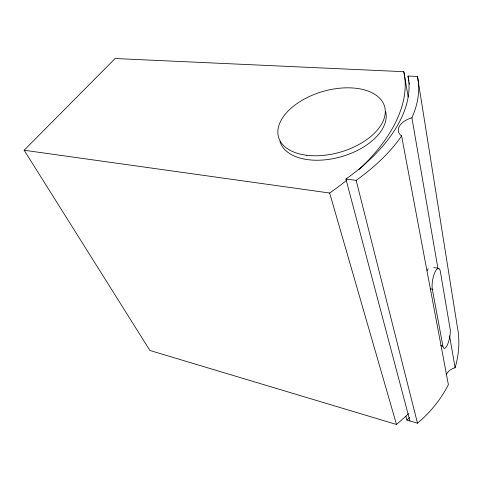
<?xml version="1.0" encoding="UTF-8"?>
<svg xmlns="http://www.w3.org/2000/svg" width="483" height="483" viewBox="0 0 483 483"><rect width="100%" height="100%" fill="white"/><g stroke="black" fill="none" stroke-linecap="round" stroke-linejoin="round"><path stroke-width="0.72" d="M408.461 413.659A142.998 111.012 -21.3 0 1 405.865 416.195L396.501 424.472L149.917 350.477L24.15 150.249L115.117 58.528L403.806 71.701L408.177 96.968M409.904 420.959L345.919 179.048A169.183 92.682 -20.2 0 0 408.002 76.012L417.475 76.471L457.286 326.484A125.695 99.782 -18.5 0 1 455.095 367.774A13.041 10.674 -1.3 0 0 446.298 374.754M345.919 179.048L356.152 180.358A170.354 93.889 -19.9 0 0 401.602 135.94A18.119 10.65 -11.8 0 1 411.902 117.804A170.354 93.889 -19.9 0 0 417.475 76.471M24.15 150.249L329.66 193.031A190.737 103.597 -21.3 0 0 346.607 180.31M433.728 267.479L438.691 268.385M430.202 288.804L432.333 289.22L442.893 346.142A11.206 3.115 -78.3 0 0 447.723 344.131A11.314 3.146 -78.3 0 0 450.265 329.732L440.345 271.476A12.117 3.671 -79.3 0 0 434.905 272.291A12.117 3.671 -79.3 0 0 432.333 289.22M440.713 345.629L442.893 346.142M405.865 416.195L406.909 420.077L417.499 423.199A125.695 99.782 -18.5 0 0 448.381 384.649L401.602 135.94M329.66 193.031L396.501 424.472M356.152 180.358L417.499 423.199M411.902 117.804L438.051 269.122M449.582 335.878L455.095 367.774M408.002 76.012L408.884 81.21M409.137 82.696L409.391 84.181M403.806 71.701A190.737 103.597 -21.3 0 1 358.73 169.781M385.561 111.247A54.911 31.643 -16.1 0 1 341.046 156.776A54.911 31.643 -16.1 0 1 279.905 141.193M409.487 417.554A142.171 110.945 -21.3 0 1 406.909 420.077M427.087 270.758A12.051 3.761 -79.3 0 1 428.198 268.753M306.856 155.285A55.183 31.552 -16.2 0 0 385.241 110.142A55.183 31.552 -16.2 0 0 302.624 100.005A55.183 31.552 -16.2 0 0 306.856 155.285"/></g></svg>
